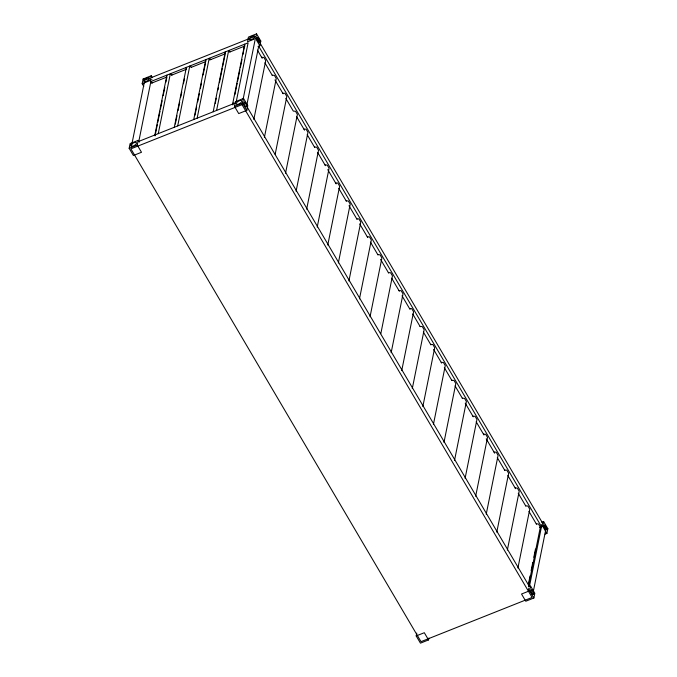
<?xml version="1.0" encoding="UTF-8"?>
<svg xmlns="http://www.w3.org/2000/svg" width="677" height="677" viewBox="0 0 677 677"><rect width="100%" height="100%" fill="white"/><g stroke="black" fill="none" stroke-linecap="round" stroke-linejoin="round"><path stroke-width="1.02" d="M138.21 140.359L137.253 145.064L141.501 152.274L133.394 155.498L129.155 148.288L130.102 143.583L138.21 140.359L139.267 142.162M143.769 86.402L142.178 83.703L143.126 78.989L151.233 75.765L152.291 77.567M131.33 146.807L144.751 80.233L149.625 78.295M151.868 83.178L150.277 80.478L151.233 75.765M236.248 101.66L248.112 42.812L150.886 81.502L138.81 141.383L235.19 103.031M154.855 135.002L166.931 75.122M155.05 135.882L157.343 124.526M157.758 122.461L160.051 111.104M160.466 109.039L162.133 100.78M163.174 95.618L164.841 87.358M165.882 82.196L166.923 77.034L151.792 83.051M158.257 133.648L170.333 73.768L172.017 75.003M174.302 127.259L186.378 67.378L186.361 69.291L171.433 75.232M175.335 124.009L176.993 115.75M178.034 110.588L179.701 102.329M180.742 97.166L181.783 92.004M183.45 83.745L184.491 78.583M177.704 125.914L189.772 66.024L191.464 67.26M193.749 119.524L205.816 59.644L205.808 61.556L191.075 67.421M194.984 115.242L196.652 106.983M197.692 101.821L199.36 93.561M200.4 88.399L201.441 83.237M203.1 74.978L205.393 63.621M197.142 118.17L209.218 58.29L210.911 59.525M213.187 111.79L225.263 51.909M215.261 103.369L216.301 98.207M217.969 89.948L218.383 87.883M219.424 82.721L222.335 68.267M222.758 66.202L225.043 54.845M216.589 110.436L228.665 50.555L230.358 51.791M232.634 104.046L244.71 44.166L243.035 54.338M232.829 104.927L233.252 102.862M234.911 94.602L237.204 83.246M237.619 81.181L239.912 69.824M240.327 67.759L241.994 59.5M234.479 106.374L235.427 101.668L243.534 98.444L247.774 105.654L246.826 110.359L238.727 113.584L234.479 106.374L242.586 103.149L243.534 98.444M243.06 99.519L255.043 40.112M255.61 38.564L256.558 33.85L248.451 37.074L247.503 41.788L255.61 38.564L259.85 45.765L258.047 46.485M246.623 106.111L258.69 46.231L541.498 526.672L529.422 586.553L247.156 107.025M259.85 45.765L260.797 41.06L256.558 33.85M253.841 119.423L265.706 60.575L263.861 57.435L261.627 57.274M264.402 137.363L276.267 78.515L274.422 75.375L272.188 75.223M275.175 154.28L286.836 96.464L284.983 93.324L282.749 93.164M285.525 173.253L297.398 114.405L295.544 111.265L293.31 111.113L285.796 98.334M296.094 191.202L307.959 132.353L306.114 129.214L303.871 129.053M306.656 209.142L318.52 150.294L316.675 147.154L314.441 147.002M317.217 227.091L329.081 168.243L327.236 165.103L325.002 164.943M327.778 245.032L339.642 186.183L337.798 183.044L335.564 182.892M338.339 262.981L350.212 204.132L348.359 200.993L346.125 200.832M348.909 280.921L360.773 222.073L358.928 218.933L356.686 218.781M359.47 298.87L371.334 240.022L369.49 236.882L367.247 236.722M370.031 316.811L381.896 257.962L380.051 254.823L377.817 254.662M380.804 333.727L392.457 275.911L390.612 272.772L388.378 272.611M391.154 352.7L403.027 293.852L401.173 290.712L398.939 290.551M401.723 370.649L413.588 311.801L411.734 308.661L409.5 308.5M412.285 388.59L424.149 329.741L422.304 326.602L420.062 326.441M422.846 406.538L434.71 347.682L432.865 344.551L430.631 344.39M433.407 424.479L445.271 365.631L443.427 362.491L441.192 362.33M443.968 442.428L455.833 383.571L453.988 380.44L451.754 380.279M428.922 638.039L428.549 639.926L420.442 643.15L416.203 635.94L416.77 633.113M454.529 460.368L466.402 401.52L464.549 398.381L462.315 398.22M465.099 478.309L476.963 419.461L475.119 416.33L472.876 416.169M475.66 496.258L487.525 437.41L485.68 434.27L483.437 434.109M486.221 514.198L498.086 455.35L496.241 452.219L494.007 452.058M496.783 532.147L508.647 473.299L506.802 470.16L504.568 469.999M507.344 550.088L519.217 491.24L517.363 488.109L515.129 487.948M517.913 568.037L529.778 509.189L527.925 506.049L525.691 505.888M528.407 584.141L530.066 575.882M531.106 570.719L532.774 562.46M533.814 557.298L535.482 549.039M528.475 585.977L540.339 527.129L538.494 523.99L536.252 523.837M529.626 590.801L521.527 594.025L525.767 601.235L533.874 598.011L529.626 590.801L530.582 586.096L528.779 586.807M545.095 534.136L546.898 533.417L542.649 526.207L543.606 521.502L541.803 522.221M532.731 594.372L545.95 528.813L543.8 525.166M533.874 598.011L534.822 593.297L530.582 586.096M546.898 533.417L547.845 528.712L543.606 521.502M151.58 77.516L254.89 36.397M142.178 83.703L150.277 80.478M209.735 59.991L225.449 53.737M229.376 52.171L245.091 45.926M259.003 41.779L260.797 41.06M129.155 148.288L137.253 145.064M539.569 527.442L542.649 526.207M545.146 529.786L547.845 528.712M416.203 635.94L424.301 632.716L428.549 639.926M532.122 594.372L533.925 593.661M150.886 81.502L152.57 82.738M256.938 37.836L542.734 523.346M257.404 50.115L262.227 58.298M264.902 62.851L272.399 75.587M274.955 79.928L283.113 93.79M296.509 116.537L304.54 130.187M307.163 134.647L314.72 147.476M317.725 152.587L325.425 165.67M327.77 169.648L336.139 183.873M338.822 188.418L346.319 201.162M348.993 205.706L357.033 219.356M359.707 223.909L367.738 237.559M370.421 242.104L377.918 254.848M380.584 259.376L388.632 273.043M391.67 278.196L399.345 291.245M402.02 295.79L410.059 309.44M412.733 313.993L420.231 326.729M423.353 332.035L430.944 344.931M433.618 349.476L441.658 363.126M444.332 367.679L451.83 380.415M455.046 385.865L462.543 398.609M465.226 403.162L473.257 416.812M476.168 421.754L483.97 435.006M486.213 438.823L494.684 453.209M497.29 457.644L504.856 470.498M507.86 475.592L515.569 488.692M518.252 493.245L525.75 505.981M528.957 511.44L536.463 524.184M242.586 103.149L246.826 110.359M143.126 78.989L144.717 81.689M130.636 144.48L131.693 146.283M528.661 588.271A3.199 1.329 -30.5 0 1 528.331 589.904M541.896 524.345A3.199 1.329 -30.5 0 1 541.355 525.318M151.665 79.666A2.623 0.829 68.3 0 1 151.961 79.268M242.027 104.639L130.915 148.855L420.992 641.661L532.105 597.444L242.027 104.639M531.039 590.945A2.623 0.829 68.3 0 0 533.137 594.508A2.623 0.829 68.3 0 0 532.494 590.708A2.623 0.829 68.3 0 0 531.039 590.945M131.981 146.308A3.199 1.329 -30.5 0 0 136.5 143.202A3.199 1.329 -30.5 0 0 132.557 143.465A3.199 1.329 -30.5 0 0 131.981 146.308M257.015 38.699A2.623 0.829 68.3 0 0 259.113 42.262A2.623 0.829 68.3 0 0 258.47 38.462A2.623 0.829 68.3 0 0 257.015 38.699M250.329 39.799A3.199 1.329 -30.5 0 0 254.848 36.693A3.199 1.329 -30.5 0 0 250.905 36.956A3.199 1.329 -30.5 0 0 250.329 39.799M544.063 526.351A2.623 0.829 68.3 0 0 546.161 529.913A2.623 0.829 68.3 0 0 545.518 526.114A2.623 0.829 68.3 0 0 544.063 526.351M243.991 103.293A2.623 0.829 68.3 0 0 246.089 106.856A2.623 0.829 68.3 0 0 245.446 103.056A2.623 0.829 68.3 0 0 243.991 103.293M237.305 104.393A3.199 1.329 -30.5 0 0 241.824 101.288A3.199 1.329 -30.5 0 0 237.881 101.55A3.199 1.329 -30.5 0 0 237.305 104.393M145.005 81.714A3.199 1.329 -30.5 0 0 149.524 78.608A3.199 1.329 -30.5 0 0 145.58 78.87A3.199 1.329 -30.5 0 0 145.005 81.714"/></g></svg>
